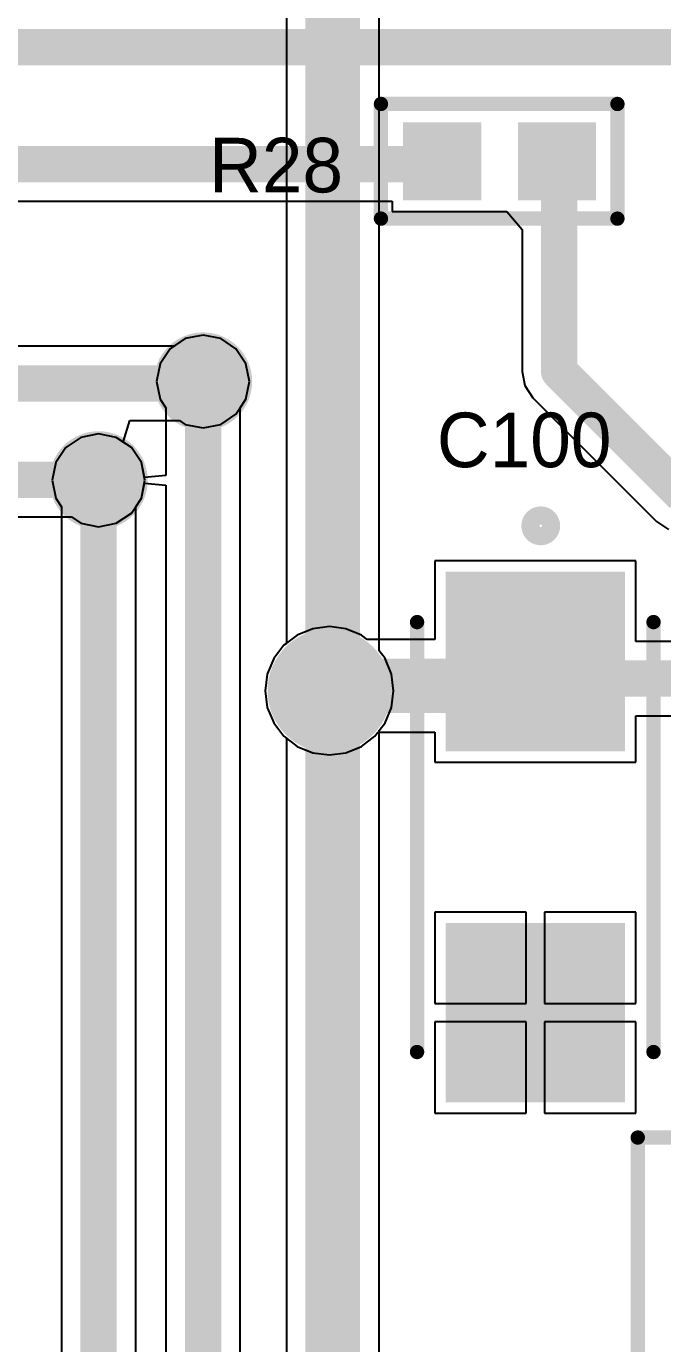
# Model space of a CAD drawing. Header units: millimetres. Extents: x 6.83 to 16.18, y 4.59 to 12.3.
# Drawn here: x 10.045 to 10.394, y 8.972 to 9.695 of the extents above; entities that cross this region are included whole.
import ezdxf

# ---------------------------------------------------------------- set-up
doc = ezdxf.new("R2010")
doc.units = ezdxf.units.MM
doc.header["$MEASUREMENT"] = 0
for name, color, linetype in [('BottomLayer', 5, 'Continuous'), ('BottomSolder', 6, 'Continuous'), ('InternalPlane1', 76, 'Continuous'), ('InternalPlane2', 16, 'Continuous'), ('MultiLayer', 9, 'Continuous'), ('PadHoleLayer', 156, 'Continuous'), ('TopLayer', 1, 'Continuous'), ('TopOverlay', 2, 'Continuous'), ('TopPaste', 8, 'Continuous'), ('TopSolder', 216, 'Continuous'), ('ViaHoleLayer', 16, 'Continuous')]:
    doc.layers.add(name, color=color, linetype=linetype)

# ---------------------------------------------------------------- blocks, each defined once
blk = doc.blocks.new('0603_25')
at = {"layer": 'TopLayer'}
for points in [[(0.02175, -0.04726), (0.02175, -0.01226), (-0.01325, -0.04726), (-0.01325, -0.01226)], [(0.02175, -0.11026), (0.02175, -0.07526), (-0.01325, -0.11026), (-0.01325, -0.07526)]]:
    blk.add_solid(points, dxfattribs=at)
at = {"layer": 'TopOverlay', "const_width": 0.00787}
for points in [[(-0.02724, 0.00394), (0.03575, 0.00394)], [(-0.02724, 0.00394), (-0.02724, -0.12598)], [(0.03575, 0.00394), (0.03575, -0.12598)], [(-0.02724, -0.12598), (0.03575, -0.12598)]]:
    blk.add_lwpolyline(points, dxfattribs=at)
at = {"layer": 'TopOverlay', "const_width": 0.00394}
for points in [[(-0.02921, 0.00394, 1), (-0.02528, 0.00394, 1)], [(-0.02921, 0.00394, 1), (-0.02528, 0.00394, 1)], [(0.03378, 0.00394, 1), (0.03772, 0.00394, 1)], [(0.03378, 0.00394, 1), (0.03772, 0.00394, 1)], [(-0.02921, -0.12598, 1), (-0.02528, -0.12598, 1)], [(-0.02921, -0.12598, 1), (-0.02528, -0.12598, 1)], [(0.03378, -0.12598, 1), (0.03772, -0.12598, 1)], [(0.03378, -0.12598, 1), (0.03772, -0.12598, 1)]]:
    blk.add_lwpolyline(points, format="xyb", close=True, dxfattribs=at)
at = {"layer": 'TopPaste'}
for points in [[(0.02175, -0.04726), (0.02175, -0.01226), (-0.01325, -0.04726), (-0.01325, -0.01226)], [(0.02175, -0.11026), (0.02175, -0.07526), (-0.01325, -0.11026), (-0.01325, -0.07526)]]:
    blk.add_solid(points, dxfattribs=at)
at = {"layer": 'TopSolder'}
for points in [[(0.02575, -0.05126), (0.02575, -0.00826), (-0.01725, -0.05126), (-0.01725, -0.00826)], [(0.02575, -0.11426), (0.02575, -0.07126), (-0.01725, -0.11426), (-0.01725, -0.07126)]]:
    blk.add_solid(points, dxfattribs=at)
blk = doc.blocks.new('6032_____37')
at = {"layer": 'TopLayer'}
for points in [[(-0.25773, -0.00028), (-0.16718, -0.00028), (-0.25773, 0.09028), (-0.16718, 0.09028)], [(-0.06482, -0.00028), (0.02573, -0.00028), (-0.06482, 0.09028), (0.02573, 0.09028)]]:
    blk.add_solid(points, dxfattribs=at)
at = {"layer": 'TopOverlay', "const_width": 0.00787}
for points in [[(0.00211, 0.10996), (-0.23411, 0.10996)], [(0.00211, -0.01996), (-0.23411, -0.01996)]]:
    blk.add_lwpolyline(points, dxfattribs=at)
at = {"layer": 'TopOverlay'}
for points, const_width in [([(-0.23608, 0.10996, 1), (-0.23214, 0.10996, 1)], 0.00394), ([(0.00014, 0.10996, 1), (0.00408, 0.10996, 1)], 0.00394), ([(-0.28134, 0.048, 1), (-0.29266, 0.048, 1)], 0.01), ([(-0.29516, 0.048, 1), (-0.29016, 0.048, 1)], 0.005), ([(-0.28384, 0.048, 1), (-0.27884, 0.048, 1)], 0.005), ([(-0.23608, -0.01996, 1), (-0.23214, -0.01996, 1)], 0.00394), ([(0.00014, -0.01996, 1), (0.00408, -0.01996, 1)], 0.00394)]:
    blk.add_lwpolyline(points, format="xyb", close=True, dxfattribs=dict(at, const_width=const_width))
at = {"layer": 'TopPaste'}
for points in [[(-0.25773, -0.00028), (-0.16718, -0.00028), (-0.25773, 0.09028), (-0.16718, 0.09028)], [(-0.06482, -0.00028), (0.02573, -0.00028), (-0.06482, 0.09028), (0.02573, 0.09028)]]:
    blk.add_solid(points, dxfattribs=at)
at = {"layer": 'TopSolder'}
for points in [[(-0.26173, -0.00428), (-0.16318, -0.00428), (-0.26173, 0.09428), (-0.16318, 0.09428)], [(-0.06882, -0.00428), (0.02973, -0.00428), (-0.06882, 0.09428), (0.02973, 0.09428)]]:
    blk.add_solid(points, dxfattribs=at)
blk = doc.blocks.new('R_____OMRON5V_196')
at = {"layer": 'BottomLayer', "const_width": 0.02953}
for points in [[(0.18524, 0, 1), (0.21476, 0, 1)], [(-0.01476, -0.1, 1), (0.01476, -0.1, 1)], [(0.18524, -0.1, 1), (0.21476, -0.1, 1)], [(-0.01476, -0.4, 1), (0.01476, -0.4, 1)], [(0.18524, -0.4, 1), (0.21476, -0.4, 1)]]:
    blk.add_lwpolyline(points, format="xyb", close=True, dxfattribs=at)
at = {"layer": 'BottomLayer'}
blk.add_solid([(-0.02953, -0.02953), (0.02953, -0.02953), (-0.02953, 0.02953), (0.02953, 0.02953)], dxfattribs=at)
at = {"layer": 'BottomSolder', "const_width": 0.03353}
for points in [[(0.18324, 0, 1), (0.21676, 0, 1)], [(-0.01676, -0.1, 1), (0.01676, -0.1, 1)], [(0.18324, -0.1, 1), (0.21676, -0.1, 1)], [(-0.01676, -0.4, 1), (0.01676, -0.4, 1)], [(0.18324, -0.4, 1), (0.21676, -0.4, 1)]]:
    blk.add_lwpolyline(points, format="xyb", close=True, dxfattribs=at)
at = {"layer": 'BottomSolder'}
blk.add_solid([(-0.03353, -0.03353), (0.03353, -0.03353), (-0.03353, 0.03353), (0.03353, 0.03353)], dxfattribs=at)
at = {"layer": 'InternalPlane1'}
for points, const_width in [([(-0.01689, 0, 1), (0.01689, 0, 1)], 0.03378), ([(0.18311, 0, 1), (0.21689, 0, 1)], 0.03378), ([(-0.01787, -0.1, 1), (0.01787, -0.1, 1)], 0.03575), ([(0.18213, -0.1, 1), (0.21787, -0.1, 1)], 0.03575), ([(-0.01787, -0.4, 1), (0.01787, -0.4, 1)], 0.03575), ([(0.18213, -0.4, 1), (0.21787, -0.4, 1)], 0.03575)]:
    blk.add_lwpolyline(points, format="xyb", close=True, dxfattribs=dict(at, const_width=const_width))
at = {"layer": 'InternalPlane2'}
for points, const_width in [([(-0.01689, 0, 1), (0.01689, 0, 1)], 0.03378), ([(0.18311, 0, 1), (0.21689, 0, 1)], 0.03378), ([(-0.01787, -0.1, 1), (0.01787, -0.1, 1)], 0.03575), ([(0.18213, -0.1, 1), (0.21787, -0.1, 1)], 0.03575), ([(-0.01787, -0.4, 1), (0.01787, -0.4, 1)], 0.03575), ([(0.18213, -0.4, 1), (0.21787, -0.4, 1)], 0.03575)]:
    blk.add_lwpolyline(points, format="xyb", close=True, dxfattribs=dict(at, const_width=const_width))
at = {"layer": 'MultiLayer', "const_width": 0.02953}
for points in [[(0.18524, 0, 1), (0.21476, 0, 1)], [(-0.01476, -0.1, 1), (0.01476, -0.1, 1)], [(0.18524, -0.1, 1), (0.21476, -0.1, 1)], [(-0.01476, -0.4, 1), (0.01476, -0.4, 1)], [(0.18524, -0.4, 1), (0.21476, -0.4, 1)]]:
    blk.add_lwpolyline(points, format="xyb", close=True, dxfattribs=at)
at = {"layer": 'MultiLayer'}
blk.add_solid([(-0.02953, -0.02953), (0.02953, -0.02953), (-0.02953, 0.02953), (0.02953, 0.02953)], dxfattribs=at)
at = {"layer": 'PadHoleLayer'}
for points, const_width in [([(-0.00689, 0, 1), (0.00689, 0, 1)], 0.01378), ([(0.19311, 0, 1), (0.20689, 0, 1)], 0.01378), ([(-0.00787, -0.1, 1), (0.00787, -0.1, 1)], 0.01575), ([(0.19213, -0.1, 1), (0.20787, -0.1, 1)], 0.01575), ([(-0.00787, -0.4, 1), (0.00787, -0.4, 1)], 0.01575), ([(0.19213, -0.4, 1), (0.20787, -0.4, 1)], 0.01575)]:
    blk.add_lwpolyline(points, format="xyb", close=True, dxfattribs=dict(at, const_width=const_width))
at = {"layer": 'TopLayer', "const_width": 0.02953}
for points in [[(0.18524, 0, 1), (0.21476, 0, 1)], [(-0.01476, -0.1, 1), (0.01476, -0.1, 1)], [(0.18524, -0.1, 1), (0.21476, -0.1, 1)], [(-0.01476, -0.4, 1), (0.01476, -0.4, 1)], [(0.18524, -0.4, 1), (0.21476, -0.4, 1)]]:
    blk.add_lwpolyline(points, format="xyb", close=True, dxfattribs=at)
at = {"layer": 'TopLayer'}
blk.add_solid([(-0.02953, -0.02953), (0.02953, -0.02953), (-0.02953, 0.02953), (0.02953, 0.02953)], dxfattribs=at)
at = {"layer": 'TopOverlay', "const_width": 0.00787}
for points in [[(0.25591, 0.05906), (-0.05906, 0.05906)], [(-0.05906, 0.05906), (-0.05906, -0.45276)], [(0.25591, 0.05906), (0.25591, -0.45276)], [(0.25591, -0.45276), (-0.05906, -0.45276)]]:
    blk.add_lwpolyline(points, dxfattribs=at)
at = {"layer": 'TopOverlay', "const_width": 0.00394}
for points in [[(-0.06102, 0.05906, 1), (-0.05709, 0.05906, 1)], [(-0.06102, 0.05906, 1), (-0.05709, 0.05906, 1)], [(0.25394, 0.05906, 1), (0.25787, 0.05906, 1)], [(0.25394, 0.05906, 1), (0.25787, 0.05906, 1)], [(-0.06102, -0.45276, 1), (-0.05709, -0.45276, 1)], [(-0.06102, -0.45276, 1), (-0.05709, -0.45276, 1)], [(0.25394, -0.45276, 1), (0.25787, -0.45276, 1)], [(0.25394, -0.45276, 1), (0.25787, -0.45276, 1)]]:
    blk.add_lwpolyline(points, format="xyb", close=True, dxfattribs=at)
at = {"layer": 'TopSolder', "const_width": 0.03353}
for points in [[(0.18324, 0, 1), (0.21676, 0, 1)], [(-0.01676, -0.1, 1), (0.01676, -0.1, 1)], [(0.18324, -0.1, 1), (0.21676, -0.1, 1)], [(-0.01676, -0.4, 1), (0.01676, -0.4, 1)], [(0.18324, -0.4, 1), (0.21676, -0.4, 1)]]:
    blk.add_lwpolyline(points, format="xyb", close=True, dxfattribs=at)
at = {"layer": 'TopSolder'}
blk.add_solid([(-0.03353, -0.03353), (0.03353, -0.03353), (-0.03353, 0.03353), (0.03353, 0.03353)], dxfattribs=at)

msp = doc.modelspace()

# ---------------------------------------------------------------- linework, layer by layer
at = {"layer": 'BottomLayer'}
for p, q in [((10.18757, 10.50522), (10.18757, 9.35628)), ((10.23855, 9.35215), (10.23855, 10.50164)), ((10.1418, 9.52569), (10.13204, 9.52375)), ((10.15155, 9.52375), (10.1418, 9.52569)), ((10.12378, 9.51823), (10.11825, 9.50996)), ((10.13204, 9.52375), (10.12378, 9.51823)), ((10.15982, 9.51823), (10.15155, 9.52375)), ((10.16535, 9.50996), (10.15982, 9.51823)), ((10.11825, 9.50996), (10.11631, 9.5002)), ((10.16729, 9.5002), (10.16535, 9.50996)), ((10.11631, 9.5002), (10.11825, 9.49045)), ((10.16535, 9.49045), (10.16729, 9.5002)), ((10.11825, 9.49045), (10.12141, 9.48572)), ((10.16219, 9.48572), (10.16535, 9.49045)), ((10.12141, 9.48572), (10.12141, 9.4486)), ((10.16219, 8.76866), (10.16219, 9.48572)), ((10.07465, 9.46947), (10.06638, 9.46395)), ((10.08441, 9.47141), (10.07465, 9.46947)), ((10.09416, 9.46947), (10.08441, 9.47141)), ((10.10243, 9.46395), (10.09416, 9.46947)), ((10.06638, 9.46395), (10.06086, 9.45568)), ((10.10796, 9.45568), (10.10243, 9.46395)), ((10.06086, 9.45568), (10.05892, 9.44592)), ((10.1096, 9.44743), (10.10796, 9.45568)), ((10.05892, 9.44592), (10.06086, 9.43617)), ((10.12141, 9.4486), (10.1096, 9.44743)), ((10.10796, 9.43617), (10.1096, 9.44441)), ((10.1096, 9.44441), (10.12141, 9.44325)), ((10.12141, 9.44325), (10.12141, 8.76021)), ((10.06086, 9.43617), (10.06402, 9.43144)), ((10.06402, 9.43144), (10.06402, 8.86827)), ((10.1048, 9.43144), (10.10796, 9.43617)), ((10.1048, 8.86732), (10.1048, 9.43144)), ((10.18624, 9.35526), (10.18063, 9.34795)), ((10.18757, 9.35628), (10.18624, 9.35526)), ((10.24177, 9.34795), (10.23855, 9.35215)), ((10.18063, 9.34795), (10.1771, 9.33943)), ((10.2453, 9.33943), (10.24177, 9.34795)), ((10.1771, 9.33943), (10.1759, 9.3303)), ((10.2465, 9.3303), (10.2453, 9.33943)), ((10.1759, 9.3303), (10.1771, 9.32116)), ((10.2453, 9.32116), (10.2465, 9.3303)), ((10.1771, 9.32116), (10.18063, 9.31265)), ((10.24177, 9.31265), (10.2453, 9.32116)), ((10.18063, 9.31265), (10.18624, 9.30533)), ((10.23855, 9.30844), (10.24177, 9.31265)), ((10.23855, 8.93602), (10.23855, 9.30844)), ((10.18624, 9.30533), (10.18757, 9.30431)), ((10.18757, 9.30431), (10.18757, 8.93969))]:
    msp.add_line(p, q, dxfattribs=at)
for points, const_width in [([(10.21306, 8.91484), (10.21306, 10.53338)], 0.03), ([(10.1418, 8.76021), (10.1418, 9.5002)], 0.02), ([(10.08441, 8.85618), (10.08441, 9.44592)], 0.02)]:
    msp.add_lwpolyline(points, dxfattribs=dict(at, const_width=const_width))
for points, const_width in [([(10.1343, 9.5002, 1), (10.1493, 9.5002, 1)], 0.015), ([(10.1368, 9.5002, 1), (10.1468, 9.5002, 1)], 0.01), ([(10.07691, 9.44592, 1), (10.09191, 9.44592, 1)], 0.015), ([(10.07941, 9.44592, 1), (10.08941, 9.44592, 1)], 0.01), ([(10.1987, 9.3303, 1), (10.2237, 9.3303, 1)], 0.025)]:
    msp.add_lwpolyline(points, format="xyb", close=True, dxfattribs=dict(at, const_width=const_width))
at = {"layer": 'BottomSolder'}
for points, const_width in [([(10.1323, 9.5002, 1), (10.1513, 9.5002, 1)], 0.019), ([(10.07491, 9.44592, 1), (10.09391, 9.44592, 1)], 0.019), ([(10.1967, 9.3303, 1), (10.2257, 9.3303, 1)], 0.029)]:
    msp.add_lwpolyline(points, format="xyb", close=True, dxfattribs=dict(at, const_width=const_width))
at = {"layer": 'InternalPlane1'}
for points, const_width in [([(10.1283, 9.5002, 1), (10.1553, 9.5002, 1)], 0.027), ([(10.07091, 9.44592, 1), (10.09791, 9.44592, 1)], 0.027), ([(10.1942, 9.3303, 1), (10.2282, 9.3303, 1)], 0.034)]:
    msp.add_lwpolyline(points, format="xyb", close=True, dxfattribs=dict(at, const_width=const_width))
at = {"layer": 'InternalPlane2'}
for points, const_width in [([(10.1283, 9.5002, 1), (10.1553, 9.5002, 1)], 0.027), ([(10.07091, 9.44592, 1), (10.09791, 9.44592, 1)], 0.027), ([(10.1942, 9.3303, 1), (10.2282, 9.3303, 1)], 0.034)]:
    msp.add_lwpolyline(points, format="xyb", close=True, dxfattribs=dict(at, const_width=const_width))
at = {"layer": 'MultiLayer'}
for points, const_width in [([(10.1343, 9.5002, 1), (10.1493, 9.5002, 1)], 0.015), ([(10.07691, 9.44592, 1), (10.09191, 9.44592, 1)], 0.015), ([(10.1987, 9.3303, 1), (10.2237, 9.3303, 1)], 0.025)]:
    msp.add_lwpolyline(points, format="xyb", close=True, dxfattribs=dict(at, const_width=const_width))
at = {"layer": 'TopLayer'}
for p, q in [((9.2004, 9.59926), (10.24575, 9.59926)), ((10.24575, 9.59926), (10.24575, 9.5937)), ((10.24575, 9.5937), (10.29693, 9.5937)), ((10.29693, 9.5937), (10.30874, 9.5937)), ((10.30874, 9.5937), (10.31705, 9.58375)), ((10.31705, 9.58375), (10.31705, 9.50573)), ((10.1418, 9.52569), (10.13204, 9.52375)), ((10.15155, 9.52375), (10.1418, 9.52569)), ((10.12576, 9.51955), (9.19753, 9.51955)), ((10.13204, 9.52375), (10.12576, 9.51955)), ((10.15982, 9.51823), (10.15155, 9.52375)), ((10.16535, 9.50996), (10.15982, 9.51823)), ((10.16729, 9.5002), (10.16535, 9.50996)), ((10.31705, 9.50573), (10.3186, 9.49793)), ((10.16535, 9.49045), (10.16729, 9.5002)), ((10.3186, 9.49793), (10.32302, 9.49131)), ((10.15982, 9.48218), (10.16535, 9.49045)), ((10.32302, 9.49131), (10.39097, 9.42336)), ((10.15155, 9.47665), (10.15982, 9.48218)), ((10.09793, 9.46696), (10.10151, 9.47877)), ((10.10151, 9.47877), (10.12888, 9.47877)), ((10.12888, 9.47877), (10.13204, 9.47665)), ((10.13204, 9.47665), (10.1418, 9.47471)), ((10.1418, 9.47471), (10.15155, 9.47665)), ((10.10243, 9.46395), (10.09793, 9.46696)), ((10.10796, 9.45568), (10.10243, 9.46395)), ((10.1099, 9.44592), (10.10796, 9.45568)), ((10.10796, 9.43617), (10.1099, 9.44592)), ((10.10243, 9.4279), (10.10796, 9.43617)), ((8.63015, 9.42579), (10.06953, 9.42579)), ((10.06953, 9.42579), (10.07465, 9.42237)), ((10.09416, 9.42237), (10.10243, 9.4279)), ((10.07465, 9.42237), (10.08441, 9.42043)), ((10.08441, 9.42043), (10.09416, 9.42237)), ((10.39097, 9.42336), (10.39759, 9.41894)), ((10.37962, 9.40164), (10.26906, 9.40164)), ((10.26906, 9.40164), (10.26906, 9.35848)), ((10.37962, 9.35739), (10.37962, 9.40164)), ((10.19355, 9.36087), (10.18624, 9.35526)), ((10.20206, 9.3644), (10.19355, 9.36087)), ((10.2112, 9.3656), (10.20206, 9.3644)), ((10.22034, 9.3644), (10.2112, 9.3656)), ((10.22885, 9.36087), (10.22034, 9.3644)), ((10.23196, 9.35848), (10.22885, 9.36087)), ((10.18624, 9.35526), (10.18063, 9.34795)), ((10.26906, 9.35848), (10.23196, 9.35848)), ((10.4319, 9.35739), (10.37962, 9.35739)), ((10.18063, 9.34795), (10.1771, 9.33943)), ((10.1771, 9.33943), (10.1759, 9.3303)), ((10.1759, 9.3303), (10.1771, 9.32116)), ((10.1771, 9.32116), (10.18063, 9.31265)), ((10.37962, 9.29109), (10.37962, 9.3166)), ((10.37962, 9.3166), (10.4319, 9.3166)), ((10.18063, 9.31265), (10.18624, 9.30533)), ((10.18624, 9.30533), (10.19355, 9.29972)), ((10.22885, 9.29972), (10.23616, 9.30533)), ((10.23616, 9.30533), (10.23782, 9.3075)), ((10.23782, 9.3075), (10.26906, 9.3075)), ((10.26906, 9.3075), (10.26906, 9.29109)), ((10.19355, 9.29972), (10.20206, 9.2962)), ((10.20206, 9.2962), (10.2112, 9.295)), ((10.2112, 9.295), (10.22034, 9.2962)), ((10.22034, 9.2962), (10.22885, 9.29972)), ((10.26906, 9.29109), (10.37962, 9.29109)), ((10.31934, 9.20873), (10.26906, 9.20873)), ((10.26906, 9.20873), (10.26906, 9.15845)), ((10.31934, 9.15845), (10.31934, 9.20873)), ((10.37962, 9.20873), (10.32934, 9.20873)), ((10.32934, 9.20873), (10.32934, 9.15845)), ((10.37962, 9.15845), (10.37962, 9.20873)), ((10.26906, 9.15845), (10.31934, 9.15845)), ((10.32934, 9.15845), (10.37962, 9.15845)), ((10.31934, 9.14845), (10.26906, 9.14845)), ((10.26906, 9.14845), (10.26906, 9.09818)), ((10.31934, 9.09818), (10.31934, 9.14845)), ((10.37962, 9.14845), (10.32934, 9.14845)), ((10.32934, 9.14845), (10.32934, 9.09818)), ((10.37962, 9.09818), (10.37962, 9.14845)), ((10.26906, 9.09818), (10.31934, 9.09818)), ((10.32934, 9.09818), (10.37962, 9.09818))]:
    msp.add_line(p, q, dxfattribs=at)
for points, const_width in [([(7.73867, 9.6839), (10.42791, 9.6839)], 0.02), ([(7.76269, 9.61966), (10.27367, 9.61966)], 0.02), ([(10.33744, 9.50573), (10.33744, 9.60859)], 0.02), ([(10.33744, 9.50573), (10.40539, 9.43778)], 0.02), ([(8.53647, 9.49916), (10.1381, 9.49916)], 0.02), ([(8.61567, 9.44619), (10.07909, 9.44619)], 0.02), ([(10.2112, 9.33299), (10.32877, 9.33299)], 0.03), ([(10.32481, 9.33699), (10.57343, 9.33699)], 0.02)]:
    msp.add_lwpolyline(points, dxfattribs=dict(at, const_width=const_width))
for points, const_width in [([(10.26867, 9.61966, 1), (10.27867, 9.61966, 1)], 0.01), ([(10.33244, 9.60859, 1), (10.34244, 9.60859, 1)], 0.01), ([(10.1343, 9.5002, 1), (10.1493, 9.5002, 1)], 0.015), ([(10.33244, 9.50573, 1), (10.34244, 9.50573, 1)], 0.01), ([(10.33244, 9.50573, 1), (10.34244, 9.50573, 1)], 0.01), ([(10.1331, 9.49916, 1), (10.1431, 9.49916, 1)], 0.01), ([(10.07691, 9.44592, 1), (10.09191, 9.44592, 1)], 0.015), ([(10.07409, 9.44619, 1), (10.08409, 9.44619, 1)], 0.01), ([(10.1987, 9.3303, 1), (10.2237, 9.3303, 1)], 0.025), ([(10.2037, 9.33299, 1), (10.2187, 9.33299, 1)], 0.015), ([(10.32127, 9.33299, 1), (10.33627, 9.33299, 1)], 0.015), ([(10.31981, 9.33699, 1), (10.32981, 9.33699, 1)], 0.01)]:
    msp.add_lwpolyline(points, format="xyb", close=True, dxfattribs=dict(at, const_width=const_width))
at = {"layer": 'TopSolder'}
for points, const_width in [([(10.1323, 9.5002, 1), (10.1513, 9.5002, 1)], 0.019), ([(10.07491, 9.44592, 1), (10.09391, 9.44592, 1)], 0.019), ([(10.1967, 9.3303, 1), (10.2257, 9.3303, 1)], 0.029)]:
    msp.add_lwpolyline(points, format="xyb", close=True, dxfattribs=dict(at, const_width=const_width))
at = {"layer": 'ViaHoleLayer'}
for points, const_width in [([(10.1383, 9.5002, 1), (10.1453, 9.5002, 1)], 0.007), ([(10.08091, 9.44592, 1), (10.08791, 9.44592, 1)], 0.007), ([(10.2042, 9.3303, 1), (10.2182, 9.3303, 1)], 0.014)]:
    msp.add_lwpolyline(points, format="xyb", close=True, dxfattribs=dict(at, const_width=const_width))

# ---------------------------------------------------------------- block references
for name, p, rotation in [('0603_25', (10.24349, 9.61695), 90), ('6032_____37', (10.27934, 9.13391), 270), ('R_____OMRON5V_196', (10.63655, 8.63205), 180)]:
    msp.add_blockref(name, p, dxfattribs=dict(rotation=rotation))

# ---------------------------------------------------------------- texts
at = {"layer": 'TopOverlay'}
for s, p in [('R28', (10.14513, 9.6041)), ('C100', (10.27027, 9.45312))]:
    msp.add_text(s, height=0.03, dxfattribs=at).set_placement(p)

doc.saveas('drawing.dxf')
